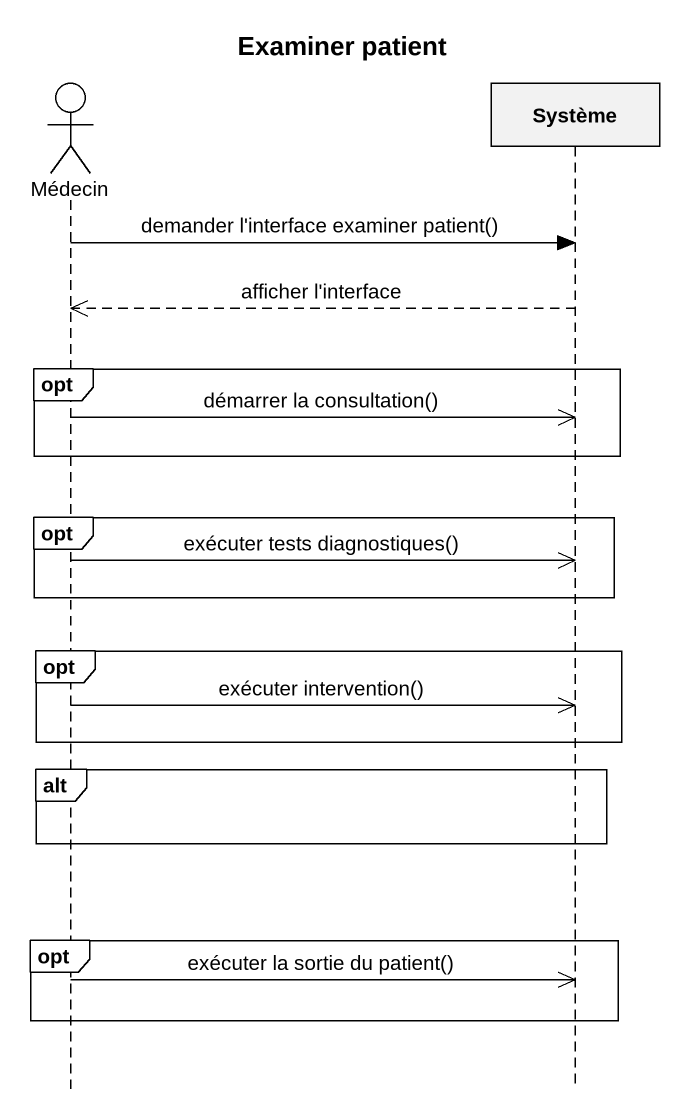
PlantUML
@startuml
title Examiner patient
hide footbox
actor Médecin
participant Système

Médecin -> Système : demander l'interface examiner patient()
Système -->> Médecin : afficher l'interface
opt
  Médecin ->> Système : démarrer la consultation()
end
opt
  Médecin ->> Système : exécuter tests diagnostiques()
end
opt
  Médecin ->> Système : exécuter intervention()
end
alt
end
opt
  Médecin ->> Système : exécuter la sortie du patient()
end
@enduml
